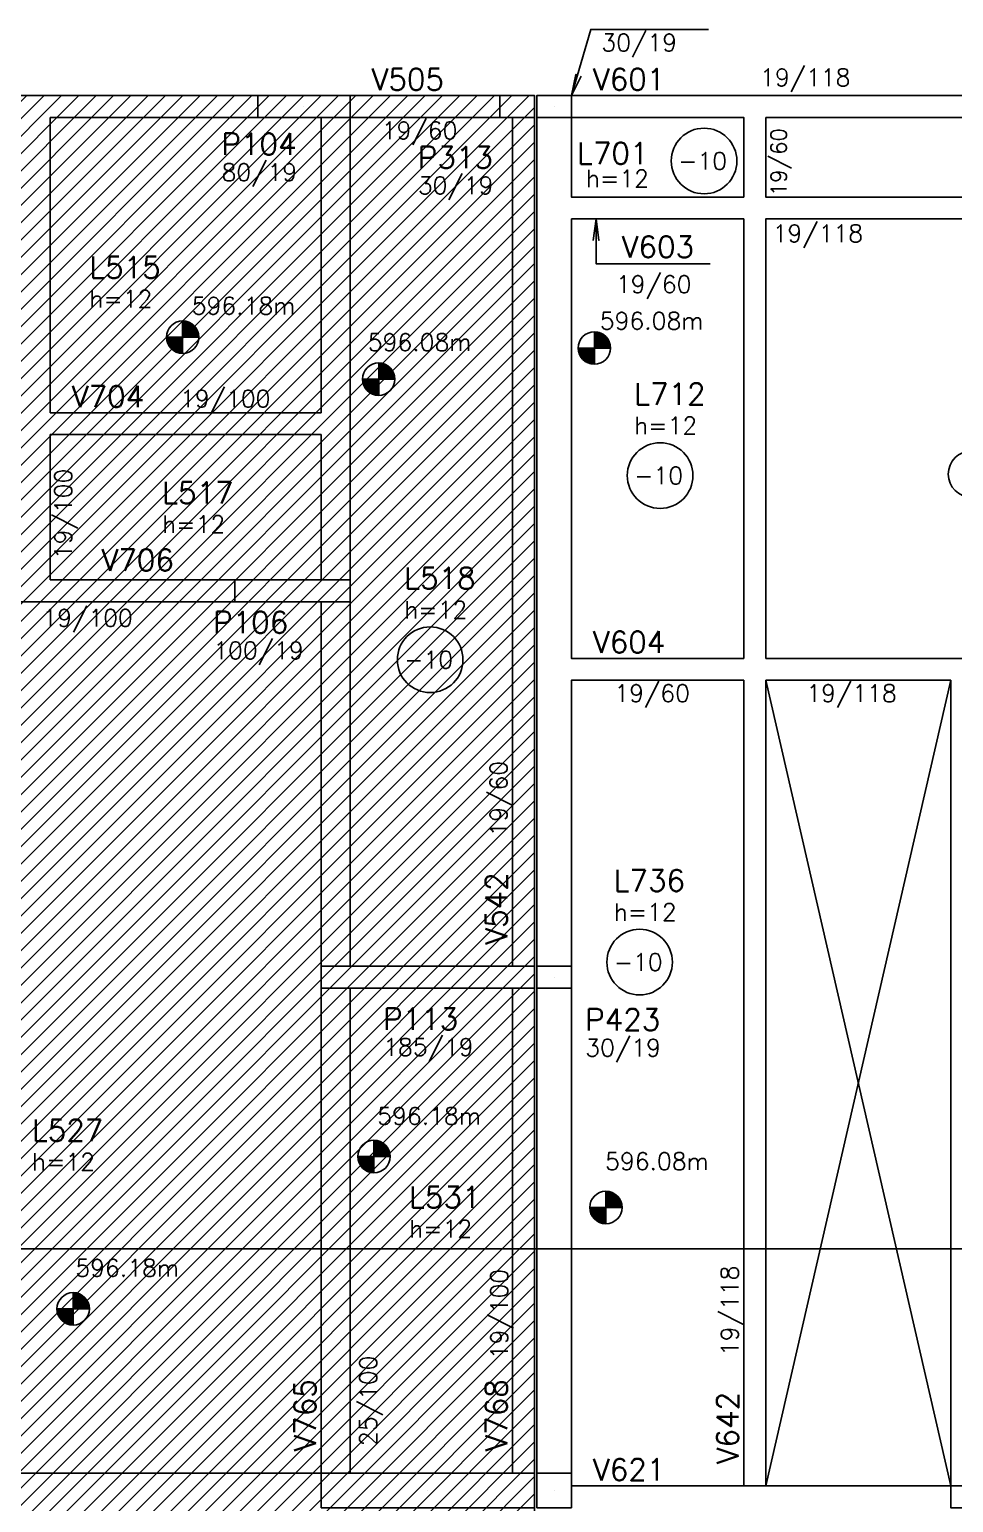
# Model space of a CAD drawing. Extents: x -9640 to 3028, y -691 to 5617.
# Drawn here: x -6144 to -5343, y 3107 to 4384 of the extents above; entities that cross this region are included whole.
import ezdxf

# ---------------------------------------------------------------- set-up
doc = ezdxf.new("R2010")
doc.units = 0
doc.header["$LTSCALE"] = 100
doc.header["$MEASUREMENT"] = 0
doc.layers.get('0').update_dxf_attribs({"color": 245, "linetype": 'CONTINUOUS'})
for name, color, linetype in [('01', 7, 'CONTINUOUS'), ('10', 7, 'CONTINUOUS'), ('11', 7, 'CONTINUOUS'), ('12', 7, 'CONTINUOUS'), ('13', 7, 'CONTINUOUS'), ('18', 4, 'CONTINUOUS'), ('19', 5, 'CONTINUOUS'), ('2', 5, 'CONTINUOUS'), ('221', 102, 'CONTINUOUS'), ('242', 7, 'CONTINUOUS'), ('244', 6, 'CONTINUOUS'), ('246', 3, 'CONTINUOUS'), ('4', 3, 'CONTINUOUS'), ('8', 7, 'CONTINUOUS'), ('9', 3, 'CONTINUOUS')]:
    doc.layers.add(name, color=color, linetype=linetype)
doc.styles.get("Standard").update_dxf_attribs({"font": 'ROMANS.SHX'})

msp = doc.modelspace()

# ---------------------------------------------------------------- hatches: boundary and pattern name
at = {"layer": '244', "linetype": 'Continuous'}
h = msp.add_hatch(dxfattribs=at)
h.set_pattern_fill('ANSI31', color=256, scale=85)
h.paths.add_polyline_path([(-7170.126021, 4326.596), (-5706.126, 4326.596), (-5706.126, 1397.596), (-5866.126, 1397.596), (-5866.126, 642.596), (-7170.126021, 642.596026), (-7170.126021, 1397.596), (-7330.126, 1397.596), (-7330.126, 1867.096), (-7220.126, 1867.096), (-7220.126, 2381.596), (-7330.126007, 2384.596), (-7330.126007, 3571.596031), (-7170.126024, 3571.596031)])

# ---------------------------------------------------------------- linework, layer by layer
for p, q in [((-6011.35475, 4131.169814), (-6011.35475, 4103.044814)), ((-6011.35475, 4103.044814), (-6011.35475, 4131.169814)), ((-6011.35475, 4130.486548), (-6007.024484, 4130.486548)), ((-6011.35475, 4129.594593), (-6004.887729, 4129.594593)), ((-6011.35475, 4128.702638), (-6003.39846, 4128.702638)), ((-6011.35475, 4127.810669), (-6002.233791, 4127.810669)), ((-6011.35475, 4126.918781), (-6001.280534, 4126.918781)), ((-6011.35475, 4126.026826), (-6000.482898, 4126.026826)), ((-6025.41725, 4117.107314), (-5997.29225, 4117.107314)), ((-6011.354804, 4116.215412), (-6025.382851, 4116.215412)), ((-6011.354804, 4115.323457), (-6025.303685, 4115.323457)), ((-6011.354804, 4114.431502), (-6025.160402, 4114.431502)), ((-6011.354804, 4113.539547), (-6024.957197, 4113.539547)), ((-6011.35475, 4125.134857), (-5999.808645, 4125.134857)), ((-6011.35475, 4124.242902), (-5999.23712, 4124.242902)), ((-6011.35475, 4123.350947), (-5998.754322, 4123.350947)), ((-6011.35475, 4122.458991), (-5998.350381, 4122.458991)), ((-6011.35475, 4121.567036), (-5998.018163, 4121.567036)), ((-6011.35475, 4120.675135), (-5997.752356, 4120.675135)), ((-6011.35475, 4119.783179), (-5997.549206, 4119.783179)), ((-6011.35475, 4118.891224), (-5997.405868, 4118.891224)), ((-6011.35475, 4117.999269), (-5997.322268, 4117.999269)), ((-5654.218799, 4121.724664), (-5654.218799, 4093.599664)), ((-5654.218799, 4093.599664), (-5654.218799, 4121.724664)), ((-5654.218799, 4121.041399), (-5649.888534, 4121.041399)), ((-5654.218799, 4120.149443), (-5647.751779, 4120.149443)), ((-5654.218799, 4119.257488), (-5646.262509, 4119.257488)), ((-5654.218799, 4118.36552), (-5645.09784, 4118.36552)), ((-5654.218799, 4117.473631), (-5644.144583, 4117.473631)), ((-5654.218799, 4116.581676), (-5643.346948, 4116.581676)), ((-5654.218799, 4115.689708), (-5642.672694, 4115.689708)), ((-5654.218799, 4114.797752), (-5642.101169, 4114.797752)), ((-5654.218799, 4113.905797), (-5641.618371, 4113.905797)), ((-5654.218799, 4113.013842), (-5641.214431, 4113.013842)), ((-6011.354804, 4112.647645), (-6024.69139, 4112.647645)), ((-6011.354804, 4111.755636), (-6024.359172, 4111.755636)), ((-6011.354804, 4110.863735), (-6023.955231, 4110.863735)), ((-6011.354804, 4109.97178), (-6023.472434, 4109.97178)), ((-6011.354804, 4109.079824), (-6022.900909, 4109.079824)), ((-6011.354804, 4108.187869), (-6022.226601, 4108.187869)), ((-6011.354804, 4107.295968), (-6021.42902, 4107.295968)), ((-6011.354804, 4106.403945), (-6020.475763, 4106.403945)), ((-6011.354804, 4105.512044), (-6019.311094, 4105.512044)), ((-6011.354804, 4104.620089), (-6017.821824, 4104.620089)), ((-6011.354804, 4103.728133), (-6015.685015, 4103.728133)), ((-5668.281299, 4107.662164), (-5640.156299, 4107.662164)), ((-5654.218853, 4106.770263), (-5668.2469, 4106.770263)), ((-5654.218853, 4105.878308), (-5668.167734, 4105.878308)), ((-5654.218853, 4104.986352), (-5668.024451, 4104.986352)), ((-5654.218853, 4104.094397), (-5667.821247, 4104.094397)), ((-5654.218853, 4103.202496), (-5667.55544, 4103.202496)), ((-5654.218853, 4102.310487), (-5667.223221, 4102.310487)), ((-5654.218853, 4101.418585), (-5666.819281, 4101.418585)), ((-5654.218853, 4100.52663), (-5666.336483, 4100.52663)), ((-5654.218799, 4112.121887), (-5640.882212, 4112.121887)), ((-5654.218799, 4111.229985), (-5640.616405, 4111.229985)), ((-5654.218799, 4110.33803), (-5640.413255, 4110.33803)), ((-5654.218799, 4109.446075), (-5640.269917, 4109.446075)), ((-5654.218799, 4108.55412), (-5640.186317, 4108.55412)), ((-5841.302592, 4094.720549), (-5841.302592, 4066.595549)), ((-5841.302592, 4066.595549), (-5841.302592, 4094.720549)), ((-5841.302592, 4094.037283), (-5836.972326, 4094.037283)), ((-5841.302592, 4093.145328), (-5834.835571, 4093.145328)), ((-5841.302592, 4092.253373), (-5833.346301, 4092.253373)), ((-5841.302592, 4091.361404), (-5832.181633, 4091.361404)), ((-5841.302592, 4090.469516), (-5831.228376, 4090.469516)), ((-5841.302592, 4089.577561), (-5830.43074, 4089.577561)), ((-5841.302592, 4088.685593), (-5829.756487, 4088.685593)), ((-5841.302592, 4087.793637), (-5829.184961, 4087.793637)), ((-5654.218853, 4099.634675), (-5665.764958, 4099.634675)), ((-5654.218853, 4098.74272), (-5665.090651, 4098.74272)), ((-5654.218853, 4097.850818), (-5664.293069, 4097.850818)), ((-5654.218853, 4096.958796), (-5663.339812, 4096.958796)), ((-5654.218853, 4096.066894), (-5662.175143, 4096.066894)), ((-5654.218853, 4095.174939), (-5660.685873, 4095.174939)), ((-5654.218853, 4094.282984), (-5658.549065, 4094.282984)), ((-5855.365092, 4080.658049), (-5827.240092, 4080.658049)), ((-5841.302645, 4079.766148), (-5855.330692, 4079.766148)), ((-5841.302645, 4078.874193), (-5855.251527, 4078.874193)), ((-5841.302645, 4077.982237), (-5855.108243, 4077.982237)), ((-5841.302645, 4077.090282), (-5854.905039, 4077.090282)), ((-5841.302645, 4076.198381), (-5854.639232, 4076.198381)), ((-5841.302645, 4075.306372), (-5854.307014, 4075.306372)), ((-5841.302592, 4086.901682), (-5828.702164, 4086.901682)), ((-5841.302592, 4086.009727), (-5828.298223, 4086.009727)), ((-5841.302592, 4085.117772), (-5827.966005, 4085.117772)), ((-5841.302592, 4084.22587), (-5827.700198, 4084.22587)), ((-5841.302592, 4083.333915), (-5827.497047, 4083.333915)), ((-5841.302592, 4082.44196), (-5827.35371, 4082.44196)), ((-5841.302592, 4081.550005), (-5827.27011, 4081.550005)), ((-5841.302645, 4074.41447), (-5853.903073, 4074.41447)), ((-5841.302645, 4073.522515), (-5853.420276, 4073.522515)), ((-5841.302645, 4072.63056), (-5852.848751, 4072.63056)), ((-5841.302645, 4071.738605), (-5852.174443, 4071.738605)), ((-5841.302645, 4070.846703), (-5851.376861, 4070.846703)), ((-5841.302645, 4069.954681), (-5850.423604, 4069.954681)), ((-5841.302645, 4069.062779), (-5849.258936, 4069.062779)), ((-5841.302645, 4068.170824), (-5847.769666, 4068.170824)), ((-5841.302645, 4067.278869), (-5845.632857, 4067.278869)), ((-5845.402008, 3420.673346), (-5845.402008, 3392.548346)), ((-5845.402008, 3392.548346), (-5845.402008, 3420.673346)), ((-5845.402008, 3419.99008), (-5841.071742, 3419.99008)), ((-5845.402008, 3419.098125), (-5838.934987, 3419.098125)), ((-5845.402008, 3418.20617), (-5837.445717, 3418.20617)), ((-5845.402008, 3417.314201), (-5836.281049, 3417.314201)), ((-5845.402008, 3416.422313), (-5835.327791, 3416.422313)), ((-5845.402008, 3415.530358), (-5834.530156, 3415.530358)), ((-5845.402008, 3414.638389), (-5833.855902, 3414.638389)), ((-5845.402008, 3413.746434), (-5833.284377, 3413.746434)), ((-5845.402008, 3412.854479), (-5832.80158, 3412.854479)), ((-5845.402008, 3411.962523), (-5832.397639, 3411.962523)), ((-5845.402008, 3411.070568), (-5832.065421, 3411.070568)), ((-5859.464508, 3406.610846), (-5831.339508, 3406.610846)), ((-5845.402061, 3405.718944), (-5859.430108, 3405.718944)), ((-5845.402061, 3404.826989), (-5859.350943, 3404.826989)), ((-5845.402061, 3403.935034), (-5859.207659, 3403.935034)), ((-5845.402061, 3403.043079), (-5859.004455, 3403.043079)), ((-5845.402061, 3402.151177), (-5858.738648, 3402.151177)), ((-5845.402061, 3401.259168), (-5858.40643, 3401.259168)), ((-5845.402061, 3400.367267), (-5858.002489, 3400.367267)), ((-5845.402061, 3399.475312), (-5857.519691, 3399.475312)), ((-5845.402061, 3398.583356), (-5856.948166, 3398.583356)), ((-5845.402061, 3397.691401), (-5856.273859, 3397.691401)), ((-5845.402008, 3410.178667), (-5831.799614, 3410.178667)), ((-5845.402008, 3409.286711), (-5831.596463, 3409.286711)), ((-5845.402008, 3408.394756), (-5831.453126, 3408.394756)), ((-5845.402008, 3407.502801), (-5831.369525, 3407.502801)), ((-5845.402061, 3396.7995), (-5855.476277, 3396.7995)), ((-5845.402061, 3395.907477), (-5854.52302, 3395.907477)), ((-5845.402061, 3395.015576), (-5853.358351, 3395.015576)), ((-5845.402061, 3394.123621), (-5851.869082, 3394.123621)), ((-5845.402061, 3393.231665), (-5849.732273, 3393.231665)), ((-5644.191238, 3376.491331), (-5644.191238, 3348.366331)), ((-5644.191238, 3348.366331), (-5644.191238, 3376.491331)), ((-5644.191238, 3375.808065), (-5639.860973, 3375.808065)), ((-5644.191238, 3374.916109), (-5637.724218, 3374.916109)), ((-5644.191238, 3374.024154), (-5636.234948, 3374.024154)), ((-5644.191238, 3373.132186), (-5635.070279, 3373.132186)), ((-5644.191238, 3372.240297), (-5634.117022, 3372.240297)), ((-5658.253738, 3362.428831), (-5630.128738, 3362.428831)), ((-5644.191292, 3361.536929), (-5658.219339, 3361.536929)), ((-5644.191292, 3360.644974), (-5658.140173, 3360.644974)), ((-5644.191292, 3359.753019), (-5657.99689, 3359.753019)), ((-5644.191238, 3371.348342), (-5633.319387, 3371.348342)), ((-5644.191238, 3370.456374), (-5632.645133, 3370.456374)), ((-5644.191238, 3369.564418), (-5632.073608, 3369.564418)), ((-5644.191238, 3368.672463), (-5631.59081, 3368.672463)), ((-5644.191238, 3367.780508), (-5631.18687, 3367.780508)), ((-5644.191238, 3366.888553), (-5630.854651, 3366.888553)), ((-5644.191238, 3365.996651), (-5630.588844, 3365.996651)), ((-5644.191238, 3365.104696), (-5630.385694, 3365.104696)), ((-5644.191238, 3364.212741), (-5630.242357, 3364.212741)), ((-5644.191238, 3363.320786), (-5630.158756, 3363.320786)), ((-5644.191292, 3358.861063), (-5657.793686, 3358.861063)), ((-5644.191292, 3357.969162), (-5657.527879, 3357.969162)), ((-5644.191292, 3357.077153), (-5657.19566, 3357.077153)), ((-5644.191292, 3356.185251), (-5656.79172, 3356.185251)), ((-5644.191292, 3355.293296), (-5656.308922, 3355.293296)), ((-5644.191292, 3354.401341), (-5655.737397, 3354.401341)), ((-5644.191292, 3353.509386), (-5655.06309, 3353.509386)), ((-5644.191292, 3352.617484), (-5654.265508, 3352.617484)), ((-5644.191292, 3351.725462), (-5653.312251, 3351.725462)), ((-5644.191292, 3350.83356), (-5652.147582, 3350.83356)), ((-5644.191292, 3349.941605), (-5650.658312, 3349.941605)), ((-5644.191292, 3349.04965), (-5648.521504, 3349.04965)), ((-6106.325308, 3288.613025), (-6106.325308, 3260.488025)), ((-6106.325308, 3260.488025), (-6106.325308, 3288.613025)), ((-6106.325308, 3287.929759), (-6101.995042, 3287.929759)), ((-6106.325308, 3287.037804), (-6099.858287, 3287.037804)), ((-6106.325308, 3286.145849), (-6098.369017, 3286.145849)), ((-6106.325308, 3285.25388), (-6097.204349, 3285.25388)), ((-6106.325308, 3284.361992), (-6096.251092, 3284.361992)), ((-6106.325308, 3283.470037), (-6095.453456, 3283.470037)), ((-6120.387808, 3274.550525), (-6092.262808, 3274.550525)), ((-6106.325361, 3273.658623), (-6120.353408, 3273.658623)), ((-6106.325361, 3272.766668), (-6120.274243, 3272.766668)), ((-6106.325361, 3271.874713), (-6120.130959, 3271.874713)), ((-6106.325361, 3270.982758), (-6119.927755, 3270.982758)), ((-6106.325361, 3270.090856), (-6119.661948, 3270.090856)), ((-6106.325308, 3282.578068), (-6094.779203, 3282.578068)), ((-6106.325308, 3281.686113), (-6094.207677, 3281.686113)), ((-6106.325308, 3280.794158), (-6093.72488, 3280.794158)), ((-6106.325308, 3279.902202), (-6093.320939, 3279.902202)), ((-6106.325308, 3279.010247), (-6092.988721, 3279.010247)), ((-6106.325308, 3278.118346), (-6092.722914, 3278.118346)), ((-6106.325308, 3277.22639), (-6092.519763, 3277.22639)), ((-6106.325308, 3276.334435), (-6092.376426, 3276.334435)), ((-6106.325308, 3275.44248), (-6092.292826, 3275.44248)), ((-6106.325361, 3269.198847), (-6119.32973, 3269.198847)), ((-6106.325361, 3268.306946), (-6118.925789, 3268.306946)), ((-6106.325361, 3267.414991), (-6118.442992, 3267.414991)), ((-6106.325361, 3266.523035), (-6117.871466, 3266.523035)), ((-6106.325361, 3265.63108), (-6117.197159, 3265.63108)), ((-6106.325361, 3264.739179), (-6116.399577, 3264.739179)), ((-6106.325361, 3263.847156), (-6115.44632, 3263.847156)), ((-6106.325361, 3262.955255), (-6114.281652, 3262.955255)), ((-6106.325361, 3262.0633), (-6112.792382, 3262.0633)), ((-6106.325361, 3261.171344), (-6110.655573, 3261.171344))]:
    msp.add_line(p, q)
for centre in [(-6011.35475, 4117.107314), (-5654.218799, 4107.662164), (-5841.302592, 4080.658049), (-5845.402008, 3406.610846), (-5644.191238, 3362.428831), (-6106.325308, 3274.550525)]:
    msp.add_circle(centre, 14.0625)
at = {"layer": '01'}
for points in [[(-6135.626, 4326.596), (-6300.126, 4326.596)], [(-5946.126, 4326.596), (-6135.626, 4326.596)], [(-5736.126, 4326.596), (-5866.126, 4326.596)], [(-5515.126, 4326.596), (-5674.126, 4326.596)], [(-5069.626, 4326.596), (-5515.126, 4326.596)], [(-6126.126, 4307.596), (-5946.126, 4307.596)], [(-6126.126, 4051.596), (-6126.126, 4307.596)], [(-5891.126, 4307.596), (-5891.126, 4051.596)], [(-5866.126, 4307.596), (-5736.126, 4307.596)], [(-5866.126, 4042.096), (-5866.126, 4307.596)], [(-5725.126, 4307.596), (-5725.126, 3571.596031)], [(-5706.126, 3571.596031), (-5706.126, 4307.596)], [(-5704.126, 4307.596), (-5704.126, 4229.096)], [(-5674.126, 4238.596), (-5674.126, 4307.596)], [(-5674.126, 4307.596), (-5524.626, 4307.596)], [(-5524.626, 4307.596), (-5524.626, 4238.596)], [(-5505.626, 4238.596), (-5505.626, 4307.596)], [(-5505.626, 4307.596), (-5069.626, 4307.596)], [(-5704.126, 4229.096), (-5704.126, 3829.096)], [(-5524.626, 4238.596), (-5674.126, 4238.596)], [(-5085.126, 4238.596), (-5505.626, 4238.596)], [(-5674.126, 3838.596), (-5674.126, 4219.596)], [(-5674.126, 4219.596), (-5524.626, 4219.596)], [(-5524.626, 4219.596), (-5524.626, 3838.596)], [(-5505.626, 3838.596), (-5505.626, 4219.596)], [(-5505.626, 4219.596), (-5094.626, 4219.596)], [(-5891.126, 4051.596), (-6126.126, 4051.596)], [(-5866.126, 3906.596), (-5866.126, 4042.096)], [(-6126.126, 4032.596), (-5891.126, 4032.596)], [(-6126.126, 3906.596), (-6126.126, 4032.596)], [(-5891.126, 4032.596), (-5891.126, 3906.596)], [(-5966.126, 3906.596), (-6126.126, 3906.596)], [(-6231.126, 3887.596), (-6135.626, 3887.596)], [(-6135.626, 3887.596), (-5966.126, 3887.596)], [(-5891.126, 3887.596), (-5891.126, 3571.596031)], [(-5866.126, 3571.596031), (-5866.126, 3887.596)], [(-5524.626, 3838.596), (-5674.126, 3838.596)], [(-5335.626, 3838.596), (-5505.626, 3838.596)], [(-5704.126, 3829.096), (-5704.126, 3571.596031)], [(-5674.126, 3571.596031), (-5674.126, 3819.596)], [(-5674.126, 3819.596), (-5524.626, 3819.596)], [(-5524.626, 3819.596), (-5524.626, 3121.096)], [(-5505.626, 3819.596), (-5345.126, 3819.596)], [(-5505.626, 3121.096), (-5505.626, 3819.596)], [(-5345.126, 3819.596), (-5345.126, 3255.596)], [(-5891.126, 3552.596031), (-5891.126, 3132.096)], [(-5866.126, 3132.096), (-5866.126, 3552.596031)], [(-5725.126, 3552.596031), (-5725.126, 3132.096)], [(-5706.126, 3132.096), (-5706.126, 3552.596031)], [(-5704.126, 3552.596031), (-5704.126, 3132.096)], [(-5674.126, 3132.096), (-5674.126, 3552.596031)], [(-5345.126, 3255.596), (-5345.126, 3121.096)], [(-5891.126, 3132.096), (-6228.626, 3132.096)], [(-5524.626, 3121.096), (-5674.126, 3121.096)], [(-5505.626, 3121.096), (-5524.626, 3121.096)], [(-5345.126, 3121.096), (-5505.626, 3121.096)]]:
    msp.add_lwpolyline(points, dxfattribs=at)
at = {"layer": '13'}
for centre, radius in [((-5559.076843, 4269.860685), 28.460499), ((-5597.169178, 3997.08636), 28.460499), ((-5327.133883, 3998.400272), 20.124612), ((-5796.644532, 3837.402866), 28.460499), ((-5614.94386, 3575.20003), 28.460499)]:
    msp.add_circle(centre, radius, dxfattribs=at)
at = {"layer": '18'}
msp.add_line((-164.156192, 3326.596), (-9253.123768, 3326.596), dxfattribs=at)
at = {"layer": '19'}
for p, q in [((-5505.626, 3121.096), (-5345.126, 3819.596)), ((-5505.626, 3819.596), (-5345.126, 3121.096))]:
    msp.add_line(p, q, dxfattribs=at)
at = {"layer": '2'}
msp.add_lwpolyline([(-5305.126, 3102.096), (-5305.126, 3121.096), (-5345.126, 3121.096), (-5345.126, 3102.096), (-5305.126, 3102.096)], dxfattribs=at)
at = {"layer": '221'}
msp.add_lwpolyline([(-5555.253701, 4383.908503), (-5657.419648, 4383.908503), (-5674.126, 4326.596), (-5670.171411, 4344.924222), (-5674.126, 4326.596), (-5665.562467, 4343.27618)], dxfattribs=at)
at = {"layer": '221', "color": 11, "linetype": 'Continuous'}
msp.add_lwpolyline([(-5553.918803, 4180.685604), (-5652.77896, 4180.685604), (-5652.77896, 4219.596), (-5650.331593, 4201.006409), (-5652.77896, 4219.596), (-5655.226326, 4201.006409)], dxfattribs=at)
at = {"layer": '242'}
for p, q in [((-5906.126, 4317.096), (-5906.126, 4317.096)), ((-5721.126, 4317.096), (-5721.126, 4317.096)), ((-5689.126, 4317.096), (-5689.126, 4317.096)), ((-5916.126, 3897.096), (-5916.126, 3897.096)), ((-5798.625982, 3562.096031), (-5798.625982, 3562.096031)), ((-5689.126, 3562.096031), (-5689.126, 3562.096031)), ((-5798.625982, 3117.096), (-5798.625982, 3117.096)), ((-5689.126, 3117.096), (-5689.126, 3117.096))]:
    msp.add_line(p, q, dxfattribs=at)
at = {"layer": '244', "linetype": 'Continuous'}
msp.add_lwpolyline([(-7170.126021, 4326.596), (-5706.126, 4326.596), (-5706.126, 1397.596), (-5866.126, 1397.596), (-5866.126, 642.596), (-7170.126021, 642.596026), (-7170.126021, 1397.596), (-7330.126, 1397.596), (-7330.126, 1867.096), (-7220.126, 1867.096), (-7220.126, 2381.596), (-7330.126007, 2384.596), (-7330.126007, 3571.596031), (-7170.126024, 3571.596031), (-7170.126021, 4326.596)], dxfattribs=at)
at = {"layer": '244'}
msp.add_lwpolyline([(-5505.626, 3838.596), (-5335.626, 3838.596), (-5231.626, 3838.596), (-5094.626, 3838.596), (-5094.626, 3844.096), (-5094.626, 3853.596), (-5094.626, 4219.596), (-5505.626, 4219.596), (-5505.626, 3838.596)], dxfattribs=at)
at = {"layer": '246'}
for points in [[(-5736.126, 4307.596), (-5866.126, 4307.596), (-5866.126, 4042.096), (-5866.126, 3906.596), (-5866.126, 3887.596), (-5866.126, 3571.596031), (-5725.126, 3571.596031), (-5725.126, 4307.596), (-5736.126, 4307.596)], [(-5674.126, 4307.596), (-5674.126, 4238.596), (-5524.626, 4238.596), (-5524.626, 4307.596), (-5674.126, 4307.596)], [(-5505.626, 4307.596), (-5505.626, 4238.596), (-5094.626, 4238.596), (-5085.126, 4238.596), (-5069.626, 4238.596), (-5069.626, 4307.596), (-5505.626, 4307.596)], [(-5674.126, 4219.596), (-5674.126, 3838.596), (-5524.626, 3838.596), (-5524.626, 4219.596), (-5674.126, 4219.596)], [(-5674.126, 3552.596031), (-5674.126, 3132.096), (-5674.126, 3121.096), (-5524.626, 3121.096), (-5524.626, 3819.596), (-5674.126, 3819.596), (-5674.126, 3571.596031), (-5674.126, 3552.596031)]]:
    msp.add_lwpolyline(points, dxfattribs=at)
at = {"layer": '4'}
for points in [[(-5946.126, 4307.596), (-5866.126, 4307.596), (-5866.126, 4326.596), (-5946.126, 4326.596), (-5946.126, 4307.596)], [(-5736.126, 4307.596), (-5706.126, 4307.596), (-5706.126, 4326.596), (-5736.126, 4326.596), (-5736.126, 4307.596)], [(-5704.126, 4307.596), (-5674.126, 4307.596), (-5674.126, 4326.596), (-5704.126, 4326.596), (-5704.126, 4307.596)], [(-5966.126, 3887.596), (-5866.126, 3887.596), (-5866.126, 3906.596), (-5966.126, 3906.596), (-5966.126, 3887.596)], [(-5891.125964, 3552.596031), (-5706.126, 3552.596031), (-5706.126, 3571.596031), (-5891.125964, 3571.596031), (-5891.125964, 3552.596031)], [(-5704.126, 3552.596031), (-5674.126, 3552.596031), (-5674.126, 3571.596031), (-5704.126, 3571.596031), (-5704.126, 3552.596031)], [(-5891.125964, 3102.096), (-5706.126, 3102.096), (-5706.126, 3132.096), (-5891.125964, 3132.096), (-5891.125964, 3102.096)], [(-5704.126, 3102.096), (-5674.126, 3102.096), (-5674.126, 3132.096), (-5704.126, 3132.096), (-5704.126, 3102.096)]]:
    msp.add_lwpolyline(points, dxfattribs=at)

# ---------------------------------------------------------------- texts
for s, p in [('596.18m', (-6003.460872, 4136.813367)), ('596.08m', (-5649.52709, 4123.756934)), ('596.08m', (-5850.761927, 4105.251351)), ('596.18m', (-5842.529896, 3434.279823)), ('596.08m', (-5644.912586, 3394.99798)), ('596.18m', (-6104.400562, 3302.503712))]:
    msp.add_text(s, height=15).set_placement(p)
at = {"layer": '10', "linetype": 'Continuous'}
for s, p in [('L701', (-5669.136785, 4267.076688)), ('L515', (-6092.297579, 4168.226758)), ('L712', (-5619.669178, 4058.43636)), ('L517', (-6029.081739, 3972.829943)), ('L518', (-5819.144532, 3898.752866)), ('L736', (-5637.44386, 3636.55003)), ('L527', (-6142.023496, 3419.993516)), ('L531', (-5814.862895, 3361.992933))]:
    msp.add_text(s, height=18.75, dxfattribs=at).set_placement(p)
at = {"layer": '11', "linetype": 'Continuous'}
for s, p in [('19/118', (-5510.490431, 4334.801317)), ('19/60', (-5838.626, 4288.846)), ('19/118', (-5499.613772, 4199.567467)), ('19/60', (-5635.516673, 4155.444473)), ('19/60', (-5636.876, 3800.846)), ('19/118', (-5470.376, 3800.846))]:
    msp.add_text(s, height=15, dxfattribs=at).set_placement(p)
for s, height, rotation, p in [('19/60', 13.5, 90, (-5487.617451, 4239.303256)), ('19/100', 15, 360, (-6013.626, 4056.2835)), ('19/100', 15, 90, (-6107.376, 3924.596)), ('19/100', 15, 360, (-6133.033286, 3866.17284)), ('19/60', 15, 90, (-5729.8135, 3684.096031)), ('19/118', 15, 90, (-5529.3135, 3233.596)), ('19/100', 15, 90, (-5729.283609, 3230.818826)), ('25/100', 15, 90, (-5842.82437, 3155.574261))]:
    msp.add_text(s, height=height, rotation=rotation, dxfattribs=at).set_placement(p)
at = {"layer": '12', "linetype": 'Continuous'}
for s, p in [('30/19', (-5648.138831, 4365.027629)), ('80/19', (-5977.591854, 4252.605699)), ('30/19', (-5807.332088, 4241.170455)), ('100/19', (-5984.814715, 3837.933419)), ('185/19', (-5837.384036, 3494.066863)), ('30/19', (-5662.114077, 3493.473915))]:
    msp.add_text(s, height=15, dxfattribs=at).set_placement(p)
at = {"layer": '13', "linetype": 'Continuous'}
for s, p in [('-10', (-5581.576843, 4262.360685)), ('h=12', (-5661.523587, 4247.14732)), ('h=12', (-6092.297579, 4142.726758)), ('h=12', (-5619.669178, 4032.93636)), ('-10', (-5619.669178, 3989.58636)), ('h=12', (-6029.081739, 3947.329943)), ('h=12', (-5819.144532, 3873.252866)), ('-10', (-5819.144532, 3829.902866)), ('h=12', (-5637.44386, 3611.05003)), ('-10', (-5637.44386, 3567.70003)), ('h=12', (-6142.023496, 3394.493516)), ('h=12', (-5814.862895, 3336.492933))]:
    msp.add_text(s, height=15, dxfattribs=at).set_placement(p)
at = {"layer": '8', "linetype": 'Continuous'}
for s, p in [('V505', (-5847.376, 4331.2835)), ('V603', (-5630.438525, 4186.043469)), ('V621', (-5655.376, 3125.7835))]:
    msp.add_text(s, height=18.75, dxfattribs=at).set_placement(p)
for s, rotation, p in [('V601', 360, (-5655.376, 4331.2835)), ('V704', 360, (-6107.376, 4056.2835)), ('V706', 360, (-6081.592928, 3914.440611)), ('V604', 360, (-5655.376, 3843.2835)), ('V542', 90, (-5729.8135, 3590.346031)), ('V765', 90, (-5895.8135, 3150.846)), ('V768', 90, (-5729.8135, 3150.846)), ('V642', 90, (-5529.3135, 3139.846))]:
    msp.add_text(s, height=18.75, rotation=rotation, dxfattribs=at).set_placement(p)
at = {"layer": '9', "linetype": 'Continuous'}
for s, p in [('P104', (-5977.591854, 4275.105699)), ('P313', (-5807.332088, 4263.670455)), ('P106', (-5984.814715, 3860.433419)), ('P113', (-5837.384036, 3516.566863)), ('P423', (-5662.114077, 3515.973915))]:
    msp.add_text(s, height=18.75, dxfattribs=at).set_placement(p)

doc.saveas('drawing.dxf')
